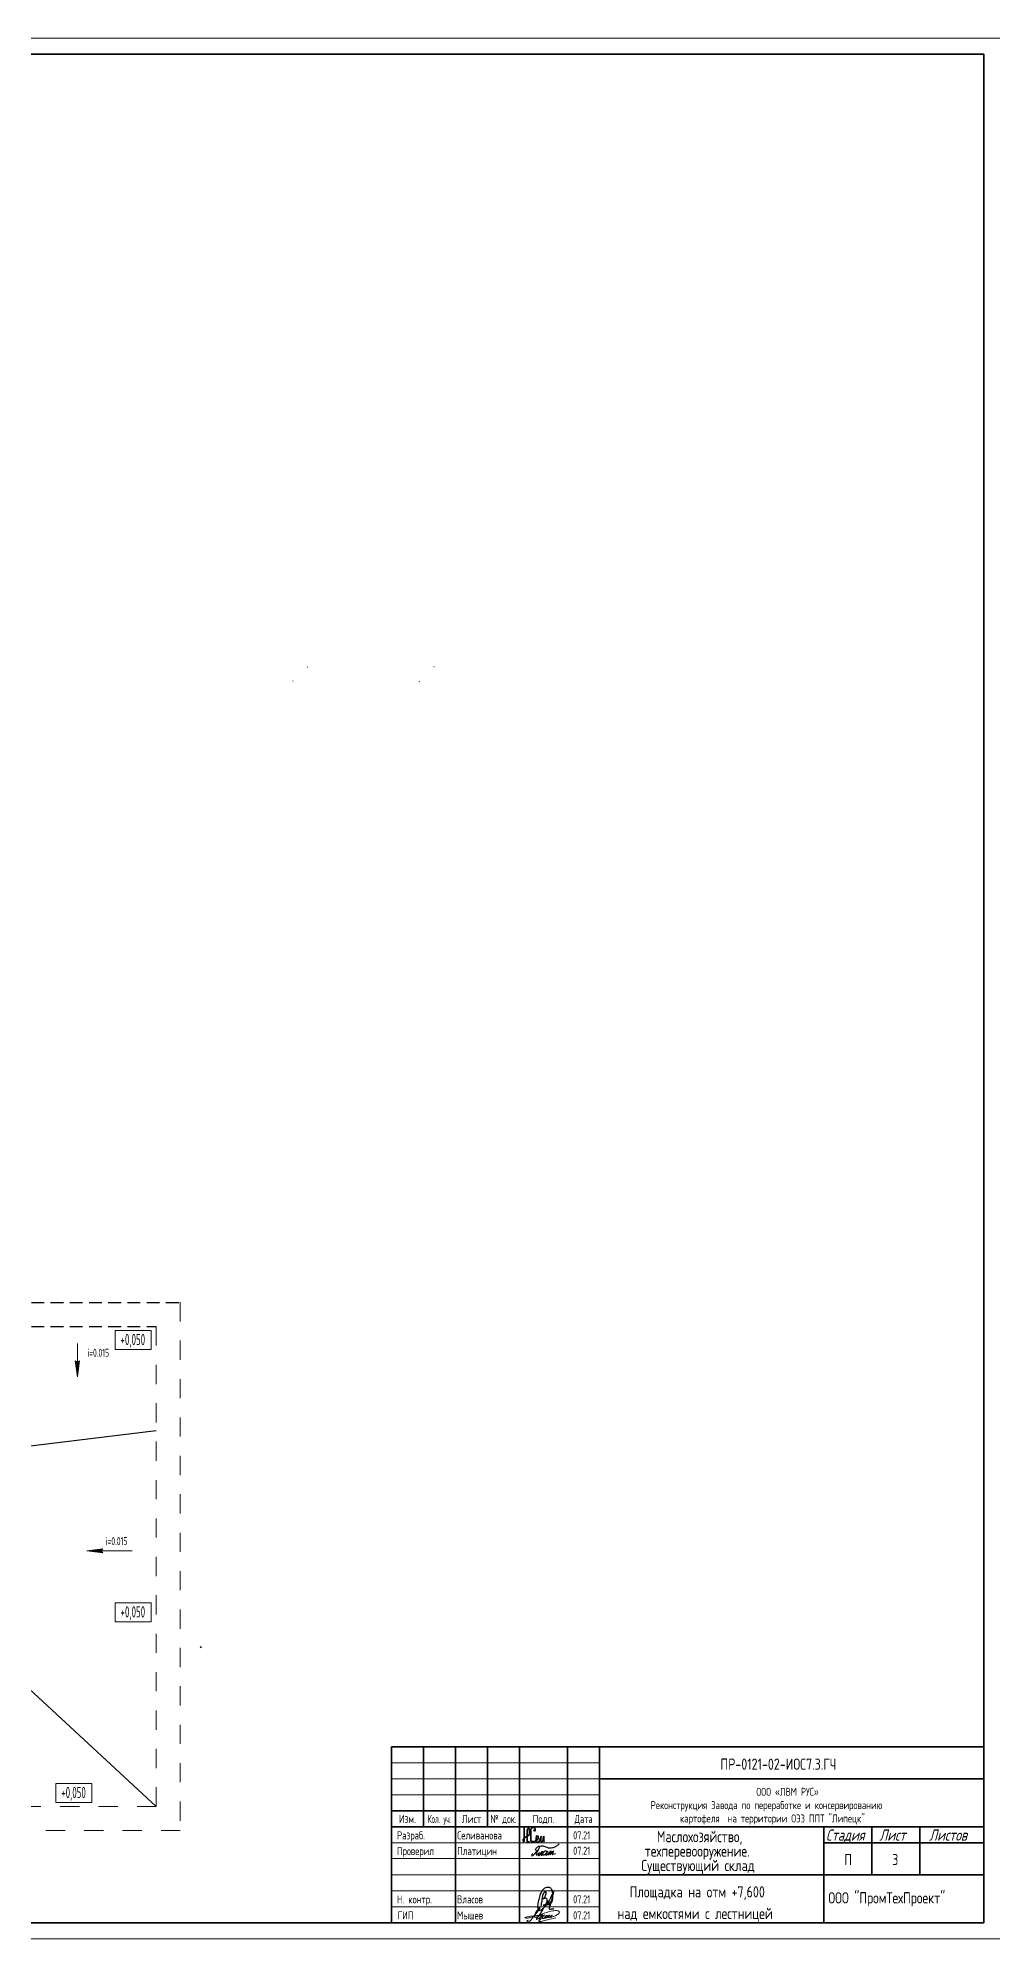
# Model space of a CAD drawing. Header units: millimetres. Extents: x -2281 to 5887, y 0 to 4166.
# Drawn here: x 2223 to 2522, y 0 to 594 of the extents above; entities that cross this region are included whole.
import ezdxf
from ezdxf.enums import TextEntityAlignment as Align

# ---------------------------------------------------------------- set-up
doc = ezdxf.new("R2010")
doc.units = ezdxf.units.MM
for name, pattern in [('K5LT32838', [0]), ('K5LT32871', [11.999999, 6, -6]), ('K5LT32891', [11.999999, 6, -6]), ('K5LT32892', [6, 4, -2]), ('K5LT_BASIC', [0]), ('K5LT_THIN', [0]), ('СПЛОШНАЯ', [1089000000.0, 99000000.0, 990000000.0])]:
    doc.linetypes.add(name, pattern=pattern)
doc.layers.add('Системный слой', color=7, linetype='Continuous')
doc.styles.add('KTEXTSTYLE', font='GOST_AU.SHX', dxfattribs={"width": 0.96, "height": 5})
doc.styles.add('ГОСТ 2.304', font='CS_Gost2304.shx')
pattern_1 = [(45, (0, 0), (-1.4142136, 1.4142136), [])]

# ---------------------------------------------------------------- blocks, each defined once
blk = doc.blocks.new('U368')
at = {"layer": 'Системный слой', "color": 7, "linetype": 'K5LT_THIN', "lineweight": 13}
for p, q in [((2228.22, 48.59), (2239.44, 48.59)), ((2228.22, 42.64), (2228.22, 48.59)), ((2239.44, 48.59), (2239.44, 42.64)), ((2239.44, 42.64), (2228.22, 42.64))]:
    blk.add_line(p, q, dxfattribs=at)
at = {"layer": 'Системный слой', "color": 7, "insert": (2229.9, 47.52), "char_height": 2.5, "attachment_point": 1, "style": 'KTEXTSTYLE'}
blk.add_mtext('\\H3.5;\\W0.965;\\Q15;\\Q0;\\W0.715;+0,050', dxfattribs=at)
blk = doc.blocks.new('U369')
at = {"layer": 'Системный слой', "color": 7, "linetype": 'K5LT_THIN', "lineweight": 13}
for p, q in [((2246.72, 190.16), (2257.94, 190.16)), ((2246.72, 184.2), (2246.72, 190.16)), ((2257.94, 190.16), (2257.94, 184.2)), ((2257.94, 184.2), (2246.72, 184.2))]:
    blk.add_line(p, q, dxfattribs=at)
at = {"layer": 'Системный слой', "color": 7, "insert": (2248.41, 189.08), "char_height": 2.5, "attachment_point": 1, "style": 'KTEXTSTYLE'}
blk.add_mtext('\\H3.5;\\W0.965;\\Q15;\\Q0;\\W0.715;+0,050', dxfattribs=at)
blk = doc.blocks.new('U370')
at = {"layer": 'Системный слой', "color": 7, "linetype": 'K5LT_THIN', "lineweight": 13}
for p, q in [((2246.72, 105.06), (2257.94, 105.06)), ((2246.72, 99.1), (2246.72, 105.06)), ((2257.94, 105.06), (2257.94, 99.1)), ((2257.94, 99.1), (2246.72, 99.1))]:
    blk.add_line(p, q, dxfattribs=at)
at = {"layer": 'Системный слой', "color": 7, "insert": (2248.41, 103.98), "char_height": 2.5, "attachment_point": 1, "style": 'KTEXTSTYLE'}
blk.add_mtext('\\H3.5;\\W0.965;\\Q15;\\Q0;\\W0.715;+0,050', dxfattribs=at)
blk = doc.blocks.new('U658')
at = {"layer": 'Системный слой'}
blk.add_hatch(color=7, dxfattribs=at).paths.add_polyline_path([(2234.94, 175.63), (2235.6, 180.63), (2234.94, 180.13), (2234.28, 180.63)])
at = {"layer": 'Системный слой', "color": 7, "linetype": 'K5LT_THIN', "lineweight": 13}
for p, q in [((2234.94, 186.12), (2234.94, 175.63)), ((2234.94, 175.63), (2234.28, 180.63)), ((2234.28, 180.63), (2234.94, 180.13)), ((2234.94, 180.13), (2235.6, 180.63)), ((2235.6, 180.63), (2234.94, 175.63))]:
    blk.add_line(p, q, dxfattribs=at)
blk = doc.blocks.new('U659')
at = {"layer": 'Системный слой'}
blk.add_hatch(color=7, dxfattribs=at).paths.add_polyline_path([(2242.86, 120.65), (2242.36, 121.3), (2242.86, 121.96), (2237.86, 121.3)])
at = {"layer": 'Системный слой', "color": 7, "linetype": 'K5LT_THIN', "lineweight": 13}
for p, q in [((2237.86, 121.3), (2242.86, 121.96)), ((2242.86, 120.65), (2237.86, 121.3)), ((2252.03, 121.3), (2237.86, 121.3)), ((2242.86, 121.96), (2242.36, 121.3)), ((2242.36, 121.3), (2242.86, 120.65))]:
    blk.add_line(p, q, dxfattribs=at)
blk = doc.blocks.new('Из_буфера17654')
at = {"color": 5, "linetype": 'K5LT_BASIC', "lineweight": 35, "true_color": 0x0000ff}
for p, q in [((0, 55), (185, 55)), ((0, 0), (0, 55)), ((10, 50), (10, 55)), ((20, 0), (20, 55)), ((30, 50), (30, 55)), ((40, 0), (40, 55)), ((55, 0), (55, 55)), ((65, 0), (65, 55)), ((185, 0), (185, 55)), ((10, 45), (10, 50)), ((30, 45), (30, 50)), ((10, 40), (10, 45)), ((30, 40), (30, 45)), ((65, 45), (135, 45)), ((135, 45), (185, 45)), ((10, 35), (10, 40)), ((30, 35), (30, 40)), ((0, 35), (20, 35)), ((0, 30), (20, 30)), ((10, 30), (10, 35)), ((20, 35), (40, 35)), ((20, 30), (40, 30)), ((30, 30), (30, 35)), ((40, 35), (55, 35)), ((40, 30), (55, 30)), ((55, 35), (65, 35)), ((55, 30), (65, 30)), ((65, 30), (135, 30)), ((135, 30), (185, 30)), ((135, 15), (135, 30)), ((150, 15), (150, 30)), ((165, 15), (165, 30)), ((135, 25), (150, 25)), ((150, 25), (165, 25)), ((165, 25), (185, 25)), ((65, 15), (135, 15)), ((135, 0), (135, 15)), ((135, 15), (185, 15)), ((0, 0), (185, 0))]:
    blk.add_line(p, q, dxfattribs=at)
at = {"color": 7, "linetype": 'K5LT_THIN', "lineweight": 13}
for p, q in [((0, 50), (65, 50)), ((0, 45), (65, 45)), ((0, 40), (65, 40)), ((0, 25), (65, 25)), ((0, 20.18), (65, 20.18)), ((0, 15), (65, 15)), ((0, 10), (65, 10)), ((0, 5), (65, 5))]:
    blk.add_line(p, q, dxfattribs=at)
at = {"color": 5, "ltscale": 100}
for points, knots in [([(45.13, 22.72), (45.08, 22.75), (44.95, 22.82), (45.08, 23.15), (45.22, 23.53), (45.69, 23.86), (46.35, 24.11), (47.14, 24.13), (47.88, 23.85), (48.45, 23.71), (49.08, 23.41), (49.82, 23.5), (50.56, 23.57), (51.12, 23.85), (51.62, 24.1), (52.06, 24.41), (52.25, 24.67), (52.33, 24.78)], [0, 0, 0, 0, 0.431797, 1.178489, 2.461486, 4.121286, 5.746491, 8.576653, 10.665684, 12.489392, 13.66502, 16.533624, 18.614946, 20.018616, 21.839218, 23.452402, 24.593608, 24.593608, 24.593608, 24.593608]), ([(46.31, 23.98), (46.16, 23.66), (45.88, 23.03), (45.5, 22.22), (45.25, 21.69), (45.1, 21.39), (45.2, 21.2), (45.59, 21.39), (45.86, 21.64), (46.12, 21.87), (46.29, 22.1), (45.92, 21.63), (45.9, 21.46), (45.79, 20.97), (46.45, 21.35), (46.69, 21.8), (47.05, 22.18), (47.28, 22.6), (46.83, 21.86), (46.8, 21.61), (46.63, 21.18), (47.01, 21.23), (47.24, 21.5), (47.38, 21.92), (47.61, 22.28), (47.93, 22.53), (48.36, 22.6), (48.5, 22.2), (48.34, 21.68), (47.86, 21.45), (47.47, 21.04), (47.2, 21.3), (47.28, 21.56), (47.32, 21.73), (47.35, 21.81)], [0, 0, 0, 0, 3.072465, 5.93997, 7.549067, 8.315184, 8.518632, 9.297948, 11.017233, 12.177, 12.274236, 13.253162, 14.373883, 15.056044, 16.321571, 18.238062, 20.462871, 20.485404, 22.259679, 23.256478, 24.22225, 24.572838, 25.944, 27.118904, 28.372944, 29.551905, 30.631397, 31.314613, 32.797992, 34.860972, 36.035272, 36.592578, 37.46905, 38.152896, 38.152896, 38.152896, 38.152896]), ([(43.98, 21.76), (43.94, 21.64), (43.86, 21.42), (43.84, 21.18), (43.85, 20.95), (44.32, 21.18), (44.62, 21.6), (45.24, 22.25), (45.6, 22.7), (45.77, 22.9)], [0, 0, 0, 0, 1.023251, 1.999254, 2.203937, 2.749575, 5.025767, 7.694552, 10.021415, 10.021415, 10.021415, 10.021415]), ([(48.78, 22.48), (48.64, 22.26), (48.44, 21.96), (48.21, 21.63), (48.14, 21.44), (48.12, 21.3), (48.26, 21.19), (48.58, 21.39), (49.02, 21.78), (49.51, 22.16), (49.7, 22.58), (49.45, 22.07), (49.33, 21.92), (49.13, 21.51), (49.03, 21.3), (48.86, 21.13), (49.39, 21.68), (49.57, 21.85), (49.84, 22.16), (50.02, 22.32), (50.12, 22.42), (50.21, 22.4), (50.1, 22.3), (50.07, 22.13), (49.82, 21.79), (49.71, 21.67), (49.5, 21.22), (49.56, 21.42), (49.76, 21.57), (50, 21.82), (50.24, 22.06), (50.47, 22.25), (50.56, 22.43), (50.77, 22.48), (50.47, 22.2), (50.45, 21.98), (50.2, 21.69), (50.16, 21.5), (50.13, 21.33), (50.34, 21.47), (50.64, 21.52), (50.96, 21.64), (51.21, 21.73)], [0, 0, 0, 0, 2.193491, 3.122776, 3.412184, 3.931225, 4.186345, 4.742983, 6.660993, 9.724043, 9.751678, 10.435587, 11.882862, 13.100447, 13.895457, 13.907935, 15.185275, 16.601835, 17.647571, 18.376745, 18.721837, 18.822471, 18.959217, 19.597164, 20.649189, 21.936885, 22.537547, 22.589821, 23.541509, 24.655442, 25.570131, 26.450208, 27.158429, 27.347227, 27.878565, 29.071398, 29.999172, 30.768503, 30.875904, 31.303409, 31.983017, 34.104674, 34.104674, 34.104674, 34.104674])]:
    blk.add_open_spline(points, degree=3, knots=knots, dxfattribs=at)
at = {"color": 5, "linetype": 'СПЛОШНАЯ', "lineweight": 25}
blk.add_open_spline([(46.77, 5.33), (46.78, 5.43), (46.8, 5.65), (46.85, 6.03), (46.93, 6.42), (47, 6.84), (47.09, 7.18), (47.09, 7.49), (47.16, 7.76), (47.18, 8.04), (47.22, 8.33), (47.24, 8.58), (47.29, 8.76), (47.32, 8.95), (47.51, 9.07), (47.53, 9.3), (47.69, 9.4), (47.73, 9.54), (47.83, 9.66), (47.94, 9.73), (48.07, 9.77), (48.19, 9.7), (48.17, 9.59), (48.17, 9.47), (48.21, 9.34), (48.16, 9.18), (48.16, 8.97), (48.07, 8.71), (47.98, 8.32), (47.73, 7.89), (47.5, 7.65), (47.26, 7.38), (47.61, 7.72), (47.8, 7.81), (48.04, 7.82), (48.33, 7.76), (48.48, 7.42), (48.58, 7.06), (48.53, 6.68), (48.5, 6.31), (48.3, 5.98), (48.1, 5.7), (47.76, 5.56), (47.61, 5.59), (47.29, 5.56), (47.38, 5.56), (47.48, 5.57), (47.64, 5.58), (47.81, 5.58), (47.94, 5.64), (48.07, 5.7), (48.18, 5.82), (48.27, 5.95), (48.37, 6.08), (48.43, 6.27), (48.57, 6.41), (48.68, 6.54), (48.81, 6.64), (48.88, 6.76), (49.02, 6.83), (49.06, 6.68), (48.98, 6.56), (48.97, 6.38), (48.89, 6.21), (48.86, 6.03), (48.8, 5.83), (48.78, 5.72), (48.72, 5.54), (48.81, 5.79), (48.92, 5.87), (48.98, 6.03), (49.07, 6.17), (49.25, 6.26), (49.34, 6.43), (49.45, 6.48), (49.57, 6.55), (49.31, 6.34), (49.3, 6.21), (49.2, 6.06), (49.18, 5.9), (49.12, 5.78), (49.14, 5.63), (49.29, 5.65), (49.42, 5.72), (49.66, 5.88), (49.88, 6.17), (50.09, 6.51), (50.23, 6.89), (50.32, 7.3), (50.36, 7.81), (50.38, 8.36), (50.39, 8.94), (50.31, 9.5), (50.25, 10.05), (50.03, 10.51), (49.76, 10.88), (49.3, 11.09), (48.76, 11.17), (48.1, 11.05), (47.56, 10.71), (47.16, 10.24), (46.85, 9.74), (46.56, 9.17), (46.28, 8.51), (46.09, 7.76), (45.84, 6.95), (45.71, 6.12), (45.6, 5.36), (45.63, 4.73), (45.76, 4.28), (45.99, 4.01), (46.22, 3.97), (46.47, 3.91), (46.82, 4.18), (47.25, 4.42), (47.64, 4.86), (48.05, 5.25), (48.45, 5.68), (48.77, 6.23), (49.23, 6.83), (49.58, 7.57), (49.92, 8.21), (50.1, 8.71), (50.3, 9.03), (50.43, 9.32), (50.53, 9.55), (50.62, 9.76), (50.68, 9.9), (50.78, 10.18), (50.61, 9.68), (50.53, 9.44), (50.46, 8.98), (50.34, 8.53), (50.22, 8.09), (50.12, 7.72), (50.01, 7.28), (49.88, 6.82), (49.73, 6.37), (49.66, 5.98), (49.52, 5.57), (49.4, 5.12), (49.23, 4.76), (49.19, 4.26), (49.68, 4.31), (50.02, 4.38), (50.39, 4.41), (50.61, 4.47), (50.73, 4.49)], degree=3, knots=[0, 0, 0, 0, 0.307065, 0.645513, 1.141941, 1.528337, 1.899022, 2.19853, 2.458747, 2.726472, 3.041406, 3.3405, 3.483048, 3.604864, 3.900766, 4.078346, 4.224781, 4.411884, 4.503687, 4.671076, 4.803081, 4.898228, 5.034103, 5.089759, 5.261669, 5.411215, 5.600281, 5.869738, 6.244996, 6.793178, 7.299755, 7.356523, 7.718758, 7.928414, 8.121472, 8.408884, 8.755636, 9.137139, 9.531942, 9.894345, 10.255487, 10.641946, 10.952547, 11.194175, 11.365843, 11.384528, 11.443247, 11.681175, 11.848056, 11.953202, 12.088858, 12.285634, 12.433033, 12.551144, 12.791509, 13.008067, 13.12532, 13.309879, 13.478031, 13.580555, 13.65575, 13.850925, 14.019278, 14.18007, 14.411251, 14.575473, 14.759923, 14.816857, 14.998839, 15.124627, 15.298671, 15.467353, 15.643877, 15.87278, 15.98894, 16.025675, 16.230544, 16.435071, 16.559082, 16.734083, 16.898304, 16.991931, 17.083783, 17.276019, 17.474415, 17.923645, 18.343597, 18.683301, 19.133269, 19.609134, 20.204354, 20.783711, 21.357358, 21.897074, 22.424787, 22.869572, 23.249454, 23.888416, 24.497712, 25.22397, 25.758185, 26.327301, 26.977667, 27.679495, 28.481732, 29.297835, 30.189654, 31.017342, 31.58479, 32.089274, 32.398345, 32.579917, 32.776181, 33.123166, 33.800166, 34.302104, 34.861353, 35.50978, 36.043601, 36.774716, 37.762754, 38.49424, 38.952323, 39.339493, 39.62961, 39.902032, 40.093501, 40.299822, 40.415435, 40.760147, 41.050796, 41.440785, 42.033287, 42.488406, 42.793512, 43.212654, 43.842274, 44.207569, 44.644044, 45.034942, 45.500194, 46.034585, 46.302994, 46.72433, 47.095092, 47.449604, 47.79943, 47.79943, 47.79943, 47.79943], dxfattribs=at)
at = {"color": 5, "lineweight": 13}
for points, knots in [([(46.81, 2.06), (46.91, 2.11), (47.17, 2.24), (47.94, 2.65), (47.58, 2.31), (47.38, 2.07), (47.21, 1.78), (47.04, 1.38), (47.37, 1.36), (47.82, 1.61), (48.77, 2.8), (48.09, 2.03), (47.69, 1.74), (47.93, 1.35), (48.43, 1.89), (48.67, 1.96), (49.02, 2.52), (48.67, 2.16), (48.62, 2.02), (48.36, 1.66), (48.69, 1.63), (48.91, 1.9), (49.2, 2.08), (49.7, 2.64), (49.26, 2.24), (49.16, 2.06), (48.99, 1.67), (49.37, 1.74), (49.66, 1.94), (49.97, 2.25), (50.22, 2.42), (50.2, 2.63), (50.08, 2.4), (49.92, 2.24), (49.7, 2.01), (49.68, 1.69), (50.27, 1.95), (50.89, 2.06), (51.78, 2.57), (52.43, 3.02), (52.45, 3.72), (51.5, 3.92), (49.99, 3.81), (48.15, 3.23), (46.44, 2.56), (45.03, 2.19), (43.51, 1.74), (42.48, 1.45), (41.32, 1.63), (43.1, 2.09), (43.83, 2.14), (44.91, 2.23), (45.74, 2.32), (46.39, 2.37), (46.85, 2.17), (46.96, 1.81), (46.72, 1.32), (46.38, 1.04), (45.84, 0.5), (46.54, 0.36), (47.33, 0.63), (48.74, 1.01), (50.16, 1.38), (51.05, 1.55), (51.36, 1.61)], [0, 0, 0, 0, 3.038527, 7.928844, 9.086014, 12.097675, 15.528547, 17.66595, 19.070802, 21.454693, 30.967705, 34.235814, 39.209699, 39.978208, 43.376179, 49.785578, 51.259744, 52.554811, 57.050509, 58.414551, 59.41587, 62.54853, 65.780871, 69.329301, 71.355427, 74.592241, 76.413962, 77.857928, 81.064898, 85.38628, 87.364724, 87.89806, 88.63441, 91.138005, 94.624582, 95.523983, 96.849298, 105.203593, 113.462735, 119.068507, 122.32313, 126.456589, 137.821001, 158.653729, 168.966844, 179.809845, 191.75824, 204.353859, 205.97876, 214.275663, 224.201019, 231.149917, 237.277981, 243.463846, 245.690102, 248.131611, 251.152068, 257.181919, 260.294733, 263.185735, 268.486975, 281.393572, 295.095268, 302.11988, 302.11988, 302.11988, 302.11988]), ([(45.82, 3.66), (45.98, 3.9), (46.21, 4.26), (46.34, 4.67), (46.31, 5.12), (45.54, 3.99), (45.1, 3.3), (44.28, 1.87), (43.59, 0.92), (43.05, 0.46), (42.68, 0.18), (42.4, 0.3), (42.22, 0.7), (42.54, 0.8), (42.76, 0.87)], [0, 0, 0, 0, 6.284693, 9.320474, 10.7028, 14.159521, 27.560812, 39.892251, 48.410407, 54.395744, 56.198712, 58.40461, 60.334938, 64.443024, 64.443024, 64.443024, 64.443024]), ([(45.74, 3.74), (45.49, 3.39), (45.13, 2.9), (44.72, 2.34), (44.6, 1.85), (45.08, 1.68), (45.72, 1.97), (46.38, 2.83), (46.89, 3.38), (47.51, 4.61), (46.54, 2.98), (46.16, 2.28), (45.37, 1.54), (45.24, 0.92), (46.25, 1.59), (46.51, 1.98), (47.49, 3.14), (46.54, 1.96), (45.96, 1.14), (46.79, 1.38), (47.05, 1.79), (46.94, 2.03), (46.89, 2.14)], [0, 0, 0, 0, 9.484815, 13.736551, 16.722874, 18.440188, 23.790574, 31.629006, 41.675293, 46.218039, 51.067257, 68.169736, 73.547001, 74.702959, 80.578822, 87.347467, 92.924006, 102.634203, 105.699849, 110.724111, 113.68715, 116.26144, 116.26144, 116.26144, 116.26144])]:
    blk.add_open_spline(points, degree=3, knots=knots, dxfattribs=at)
at = {"layer": 'Системный слой', "color": 5, "linetype": 'K5LT_BASIC', "lineweight": 35, "true_color": 0x0000ff}
for p, q in [((41.42, 29.83), (41.42, 27.73)), ((42.48, 29.41), (42.75, 29.71)), ((42.75, 29.71), (42.86, 29.56)), ((43.91, 29.78), (43.81, 29.69)), ((44.03, 29.86), (43.91, 29.78)), ((44.18, 29.86), (44.03, 29.86)), ((44.46, 29.86), (44.18, 29.86)), ((44.63, 29.69), (44.46, 29.86)), ((41.08, 26.22), (41.63, 26.66)), ((41.08, 25.59), (41.08, 26.22)), ((41.42, 25.33), (41.08, 25.59)), ((41.42, 27.73), (41.42, 26.43)), ((41.42, 26.43), (41.42, 25.33)), ((41.63, 26.66), (43.08, 27.59)), ((42.48, 29.41), (42.32, 29.05)), ((42.32, 29.05), (42.32, 27.59)), ((42.32, 27.59), (42.32, 26.95)), ((42.32, 26.95), (42.32, 25.59)), ((42.32, 25.59), (42.32, 25.27)), ((42.32, 25.27), (42.49, 25.27)), ((42.49, 25.27), (43.08, 25.43)), ((42.86, 29.56), (43, 29.28)), ((43, 29.28), (43.08, 28.61)), ((43.08, 28.61), (43.08, 28.21)), ((43.08, 28.21), (43.08, 27.96)), ((43.08, 27.96), (43.08, 27.59)), ((43.65, 29.57), (43.5, 29.08)), ((43.5, 29.08), (43.5, 28.82)), ((43.5, 28.82), (43.5, 28.59)), ((43.5, 28.59), (43.5, 28.27)), ((43.5, 28.27), (43.5, 28.14)), ((43.5, 28.14), (43.5, 27.12)), ((43.5, 27.12), (43.5, 26.61)), ((43.5, 26.61), (43.5, 26.14)), ((43.5, 26.14), (43.5, 25.68)), ((43.5, 25.68), (43.65, 25.43)), ((43.81, 29.69), (43.65, 29.57)), ((43.65, 25.43), (43.91, 25.43)), ((43.91, 25.43), (44.54, 25.43)), ((44.46, 29.12), (44.46, 28.87)), ((44.46, 28.87), (44.63, 28.82)), ((44.54, 25.43), (45.08, 25.55)), ((44.75, 29.57), (44.63, 29.69)), ((44.63, 28.82), (44.75, 28.73)), ((44.86, 29.42), (44.75, 29.57)), ((44.75, 28.73), (44.86, 28.82)), ((44.86, 29.17), (44.86, 29.42)), ((44.86, 29), (44.86, 29.17)), ((44.86, 28.82), (44.86, 29)), ((45.26, 27.26), (45.08, 25.55)), ((45.08, 25.55), (45.44, 25.91)), ((45.08, 25.55), (45.26, 25.22)), ((45.44, 27.26), (45.26, 27.26)), ((45.26, 25.22), (45.6, 25.22)), ((45.76, 27.12), (45.44, 27.26)), ((45.44, 25.91), (45.76, 26.37)), ((45.6, 25.22), (46.13, 25.39)), ((45.76, 26.61), (45.76, 27.12)), ((45.76, 26.37), (45.76, 26.61)), ((46.13, 25.39), (46.51, 26.49)), ((46.51, 26.49), (46.8, 27.12)), ((46.55, 26.59), (46.8, 27.12)), ((46.66, 26.81), (46.55, 26.59)), ((46.8, 27.12), (46.66, 26.81)), ((46.8, 27.12), (46.68, 26.7)), ((46.68, 26.7), (46.68, 26.37)), ((46.68, 26.37), (46.68, 25.94)), ((46.68, 25.94), (46.68, 25.55)), ((46.68, 25.55), (46.8, 25.39)), ((46.8, 25.39), (47.07, 25.39)), ((47.07, 25.39), (47.35, 25.75)), ((47.35, 26.37), (47.62, 27.12)), ((47.35, 25.75), (47.35, 26.37)), ((47.62, 27.12), (47.62, 26.54)), ((47.62, 26.54), (47.62, 25.94)), ((47.62, 25.94), (47.62, 25.57)), ((47.62, 25.57), (47.78, 25.39))]:
    blk.add_line(p, q, dxfattribs=at)
at = {"style": 'ГОСТ 2.304'}
for s, p in [('Изм.', (5, 32.5)), ('Лист', (25, 32.5)), ('Подп.', (47.5, 32.5))]:
    blk.add_text(s, height=2.5, dxfattribs=at).set_placement(p, align=Align.MIDDLE_CENTER)
for s, width, p in [('Кол. уч.', 0.65, (15, 32.5)), ('№ док.', 0.8, (35, 32.5)), ('Дата', 0.9, (60, 32.5))]:
    blk.add_text(s, height=2.5, dxfattribs=dict(at, width=width)).set_placement(p, align=Align.MIDDLE_CENTER)
at = {"color": 7, "char_height": 2.5, "attachment_point": 1, "style": 'KTEXTSTYLE'}
for s, insert in [('\\H3.5;\\W0.965;\\Q15;\\Q0;ПР-0121-02-ИОС7.3.ГЧ', (102.73, 51.38)), ('\\H3.5;\\W0.965;\\Q15;\\Q0;\\H2.50; ООО «ЛВМ РУС»', (112.71, 42.23)), ('\\H3.5;\\W0.965;\\Q15;\\Q0;\\H2.50;Реконструкция Завода по переработке и консервированию', (80.95, 38.07)), ('\\H3.5;\\W0.965;\\Q15;\\Q0;\\H2.50;картофеля  на территории ОЭЗ ППТ "Липецк"', (90.08, 33.92)), ('\\H3.5;\\W0.965;\\Q15;\\Q0;\\H2.50; Разраб.', (0.5, 28.63)), ('\\H3.5;\\W0.965;\\Q15;\\Q0;\\H2.50;Селиванова', (20.5, 28.63)), ('{\\W0.891;07.21}', (56.73, 28.63)), ('{\\W0.891;07.21}', (56.73, 23.82)), ('\\H3.5;\\W0.965;\\Q15;\\Q0;Маслохозяйство,', (82.87, 28.73)), ('\\H3.5;\\W0.965;\\Q15;\\Q15;Стадия', (135.66, 29.23)), ('\\H3.5;\\W0.965;\\Q15;\\Q15;Лист', (152.33, 29.23)), ('\\H3.5;\\W0.965;\\Q15;\\Q15;Листов', (167.88, 29.23)), ('\\H3.5;\\W0.965;\\Q15;\\Q0;\\H2.50; Проверил', (0.5, 23.73)), ('\\H3.5;\\W0.965;\\Q15;\\Q0;\\H2.50;Платицин', (20.5, 23.73)), ('\\H3.5;\\W0.965;\\Q15;\\Q0;Существующий склад', (78.01, 19.72)), ('\\H3.5;\\W0.965;\\Q15;\\Q0;техперевооружение.', (79.07, 24.23)), ('\\H3.5;\\W0.965;\\Q15;\\Q0;П', (141.39, 21.58)), ('\\H3.5;\\W0.965;\\Q15;\\Q0;\\H2.50; Н. контр.', (0.5, 8.63)), ('\\H3.5;\\W0.965;\\Q15;\\Q0;\\H2.50;Власов', (20.5, 8.63)), ('{\\W0.891;07.21}', (56.73, 8.63)), ('\\H3.5;\\W0.965;\\Q15;\\Q0;\\H2.50;ГИП', (1.96, 3.63)), ('\\H3.5;\\W0.965;\\Q15;\\Q0;\\H2.50;Мышев', (20.5, 3.63)), ('{\\W0.891;07.21}', (56.73, 3.63))]:
    blk.add_mtext(s, dxfattribs=dict(at, insert=insert))
at = {"layer": 'Системный слой', "color": 7, "insert": (136.41, 9.61), "char_height": 2.5, "attachment_point": 1, "style": 'KTEXTSTYLE'}
blk.add_mtext('{\\H1.4x;\\W0.965;ООО "ПромТехПроект"}', dxfattribs=at)

msp = doc.modelspace()

# ---------------------------------------------------------------- hatches: boundary and pattern name
at = {"layer": 'Системный слой', "true_color": 0xff0000}
h = msp.add_hatch(dxfattribs=at)
h.set_pattern_fill('', color=1, angle=90, style=0, pattern_type=0)
h.set_pattern_definition([(135, (0, 0), (-2.245064, -2.245064), [])])
h.paths.add_polyline_path([(2413.82013, 512.1926), (2413.64703, 512.1926), (2413.60703, 512.2326), (2413.60703, 513.1526), (2413.64703, 513.1926), (2413.73888, 513.1926), (2413.73888, 512.6926), (2413.82013, 512.6926)])
h.paths.add_polyline_path([(2412.63323, 512.2326), (2412.59323, 512.1926), (2412.42013, 512.1926), (2412.42013, 512.6926), (2412.50138, 512.6926), (2412.50138, 513.1926), (2412.59323, 513.1926), (2412.63323, 513.1526)])
at = {"layer": 'Системный слой'}
h = msp.add_hatch(dxfattribs=at)
h.set_pattern_fill('', angle=45, style=0, pattern_type=0)
h.set_pattern_definition(pattern_1)
h.paths.add_polyline_path([(2302.2631, 392.48957), (2302.28309, 392.93678), (2302.3429, 393.38043), (2302.44206, 393.81697), (2302.57976, 394.24293), (2302.75493, 394.6549), (2302.96614, 395.04959), (2303.21174, 395.42387), (2303.48974, 395.77475), (2303.79794, 396.09942), (2304.13388, 396.3953), (2304.49488, 396.66003), (2304.87805, 396.89149), (2305.28035, 397.08785), (2305.69857, 397.24752), (2306.12936, 397.36925), (2306.5693, 397.45206), (2307.01487, 397.49528), (2307.2756, 397.50207), (2307.2756, 397.58957), (2306.82449, 397.56958), (2306.37692, 397.50977), (2305.93639, 397.4106), (2305.50636, 397.27285), (2305.0902, 397.09761), (2304.69117, 396.88624), (2304.3124, 396.64041), (2303.95686, 396.36203), (2303.62734, 396.0533), (2303.32642, 395.71663), (2303.05645, 395.35467), (2302.81957, 394.97024), (2302.61761, 394.56637), (2302.45217, 394.14621), (2302.32454, 393.71307), (2302.23572, 393.27034), (2302.18642, 392.82149), (2302.1756, 392.48957)])
h = msp.add_hatch(dxfattribs=at)
h.set_pattern_fill('', angle=45, style=0, pattern_type=0)
h.set_pattern_definition(pattern_1)
h.paths.add_polyline_path([(2346.74506, 397.50209), (2346.74506, 397.58959), (2346.29395, 397.5696), (2345.84637, 397.50979), (2345.40585, 397.41062), (2344.97582, 397.27287), (2344.55966, 397.09763), (2344.16063, 396.88626), (2343.78186, 396.64043), (2343.42632, 396.36205), (2343.0968, 396.05332), (2342.79588, 395.71665), (2342.52591, 395.35468), (2342.28902, 394.97026), (2342.08707, 394.56638), (2341.92163, 394.14623), (2341.794, 393.71309), (2341.70518, 393.27036), (2341.65588, 392.8215), (2341.64506, 392.48959), (2341.73256, 392.48959), (2341.75255, 392.9368), (2341.81236, 393.38045), (2341.91152, 393.81699), (2342.04922, 394.24294), (2342.22438, 394.65491), (2342.4356, 395.04961), (2342.68119, 395.42389), (2342.9592, 395.77477), (2343.2674, 396.09944), (2343.60334, 396.39532), (2343.96433, 396.66005), (2344.34751, 396.89151), (2344.74981, 397.08787), (2345.16802, 397.24754), (2345.59882, 397.36927), (2346.03875, 397.45208), (2346.48432, 397.49531)])
h = msp.add_hatch(dxfattribs=at)
h.set_pattern_fill('', angle=-90, style=0, pattern_type=0)
h.set_pattern_definition([(-45, (0, 0), (1.9445436, 1.9445436), [])])
h.paths.add_polyline_path([(2274.01546, 90.89935), (2274.23546, 90.89935), (2274.23546, 91.25685), (2274.01546, 91.25685)])
h.paths.add_polyline_path([(2273.63046, 90.89935), (2273.63046, 91.25685), (2273.41046, 91.25685), (2273.32796, 91.25685), (2273.04059, 91.25685), (2273.04059, 90.89935)])
h.paths.add_polyline_path([(2271.58034, 90.89935), (2271.58034, 91.25685), (2271.31507, 91.25685), (2271.21046, 91.25685), (2270.99046, 91.25685), (2270.99046, 90.89935)])
h.paths.add_polyline_path([(2270.38546, 90.89935), (2270.60546, 90.89935), (2270.60546, 91.25685), (2270.38546, 91.25685)])

# ---------------------------------------------------------------- linework, layer by layer
at = {"color": 7, "linetype": 'K5LT_THIN', "lineweight": 13}
for p, q in [((1682, 594), (2523, 594)), ((2523, 0), (1682, 0))]:
    msp.add_line(p, q, dxfattribs=at)
at = {"color": 5, "linetype": 'K5LT_BASIC', "lineweight": 35, "true_color": 0x0000ff}
for p, q in [((1702, 589), (2518, 589)), ((2518, 589), (2518, 5)), ((2518, 5), (1702, 5))]:
    msp.add_line(p, q, dxfattribs=at)
at = {"layer": 'Системный слой', "color": 1, "linetype": 'K5LT32892', "lineweight": 25, "true_color": 0xff0000}
for p, q in [((2184.56436, 198.90071), (2267.33077, 198.90071)), ((2184.56436, 191.40071), (2259.56439, 191.40071))]:
    msp.add_line(p, q, dxfattribs=at)
at = {"layer": 'Системный слой', "color": 240, "linetype": 'K5LT32891', "lineweight": 5, "true_color": 0xed1f24}
for p, q in [((2267.06436, 198.9621), (2267.06436, 33.90071)), ((2259.56439, 191.40071), (2259.56436, 41.40071))]:
    msp.add_line(p, q, dxfattribs=at)
at = {"layer": 'Системный слой', "color": 1, "linetype": 'K5LT32838', "lineweight": 25, "true_color": 0xff0000}
for p, q in [((2157.06436, 146.306), (2259.56438, 158.90071)), ((2157.06436, 136.306), (2259.56436, 41.40071))]:
    msp.add_line(p, q, dxfattribs=at)
at = {"layer": 'Системный слой', "color": 230, "linetype": 'K5LT32871', "lineweight": 5, "true_color": 0xff0080}
for p, q in [((2259.56436, 41.40071), (1817.06436, 41.40071)), ((2267.06436, 33.90071), (1809.56435, 33.90071))]:
    msp.add_line(p, q, dxfattribs=at)

# ---------------------------------------------------------------- block references
at = {"ltscale": 100}
msp.add_blockref('Из_буфера17654', (2333, 5), dxfattribs=at)
at = {"layer": 'Системный слой'}
for name in ['U369', 'U658', 'U659', 'U370', 'U368']:
    msp.add_blockref(name, (0, 0), dxfattribs=at)

# ---------------------------------------------------------------- texts
at = {"color": 7, "char_height": 2.5, "attachment_point": 1, "style": 'KTEXTSTYLE'}
for s, insert in [('\\H3.5;\\W0.965;\\Q15;\\Q0; ', (2443.50083, 48.22914)), ('\\H3.5;\\W0.965;\\Q15;\\Q0;\\H2.50; ', (2471.04395, 47.22914)), ('\\H3.5;\\W0.965;\\Q15;\\Q0;\\H2.50; ', (2457.2724, 40.99525)), ('\\H3.5;\\W0.965;\\Q15;\\Q0;3', (2489.34245, 26.57668)), ('\\H3.5;\\W0.965;\\Q15;\\Q0;\\H2.50; ', (2333.5, 23.72564)), ('\\H3.5;\\W0.965;\\Q15;\\Q0;Площадка на отм +7,600', (2407.34864, 16.47791)), ('\\H3.5;\\W0.965;\\Q15;\\Q15;\\H2.50; ', (2333.5, 8.63334)), ('\\H3.5;\\W0.965;\\Q15;\\Q0;над емкостями с лестницей', (2403.59818, 9.72421))]:
    msp.add_mtext(s, dxfattribs=dict(at, insert=insert))
at = {"layer": 'Системный слой', "color": 7, "char_height": 2.5, "attachment_point": 1, "style": 'KTEXTSTYLE'}
for insert in [(2238.06766, 184.4267), (2243.78565, 125.57194)]:
    msp.add_mtext('\\H3.5;\\W0.965;\\Q15;\\Q0;\\W0.715;\\H2.50;i=0.015', dxfattribs=dict(at, insert=insert))

doc.saveas('drawing.dxf')
